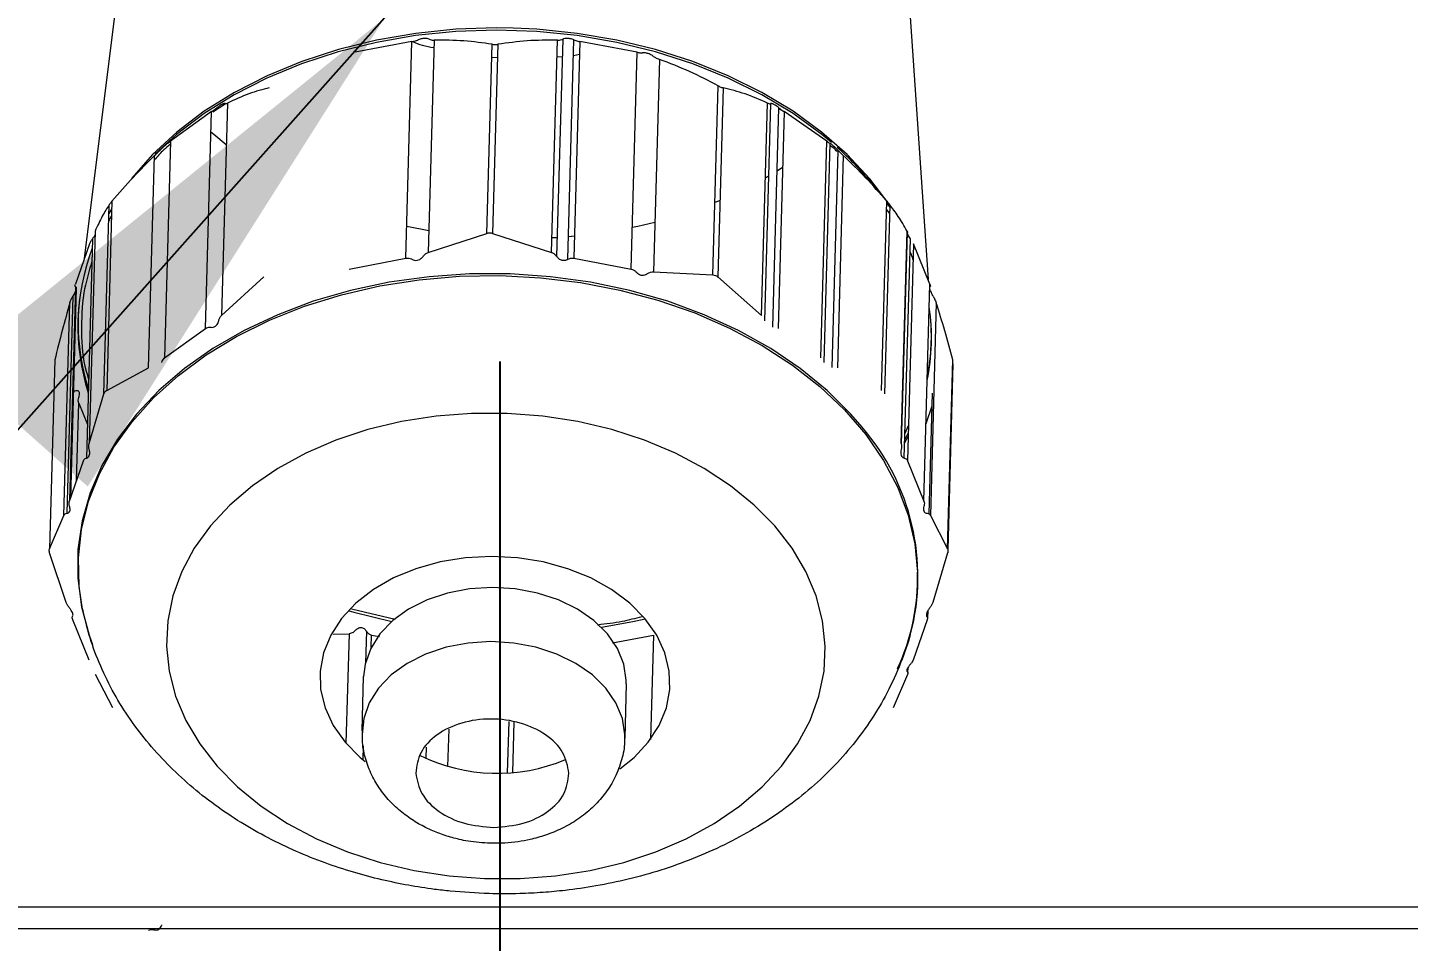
# Model space of a CAD drawing. Extents: x -2187 to 96136, y -11110 to 52208.
# Drawn here: x 40172.2 to 40298.4, y 18663.3 to 18746.8 of the extents above; entities that cross this region are included whole.
import ezdxf

# ---------------------------------------------------------------- set-up
doc = ezdxf.new("R2010")
doc.units = 0
doc.header["$LTSCALE"] = 1000
doc.header["$MEASUREMENT"] = 0
doc.linetypes.add('ACAD_ISO02W100', pattern=[15, 12, -3])
doc.layers.add('洗衣房设备', color=4, linetype='Continuous')
doc.styles.add('-宋体', font='', dxfattribs={"width": 0.8})
doc.styles.add('HZHT', font='hztxt_e.shx', dxfattribs={"width": 1.5, "bigfont": 'hztxt.shx'})
doc.styles.get('-宋体').set_extended_font_data('SimSun')
doc.dimstyles.new('50', dxfattribs={"dimscale": 30, "dimtxt": 3.5, "dimasz": 1.5, "dimexe": 0.8, "dimexo": 2, "dimgap": 0.8, "dimtad": 1, "dimdec": 0, "dimrnd": 5, "dimzin": 0, "dimdsep": 46, "dimtxsty": '-宋体', "dimblk": 'OBLIQUE', "dimcen": 0.6, "dimdle": 0.8, "dimclrd": 6, "dimclre": 6, "dimclrt": 6, "dimadec": 0, "dimazin": 0, "dimtfac": 1, "dimtdec": 0, "dimtofl": 0, "dimtmove": 2, "dimatfit": 3, "dimldrblk": 'OBLIQUE', "dimfxl": 0, "dimtolj": 1, "dimtzin": 0, "dimarcsym": 0})
doc.dimstyles.new('75', dxfattribs={"dimscale": 100, "dimtxt": 3, "dimasz": 1, "dimexe": 1, "dimexo": 1, "dimgap": 0.2, "dimtad": 1, "dimdec": 0, "dimrnd": 10, "dimzin": 0, "dimdsep": 46, "dimtxsty": 'HZHT', "dimblk1": 'ARCHTICK', "dimblk2": 'ARCHTICK', "dimsah": 1, "dimcen": 1, "dimdle": 0.5, "dimclrd": 1, "dimclre": 1, "dimadec": 0, "dimazin": 0, "dimtfac": 1, "dimtdec": 0, "dimtix": 1, "dimtmove": 2, "dimatfit": 3, "dimfxl": 0, "dimtolj": 1, "dimtzin": 0, "dimarcsym": 0})

# ---------------------------------------------------------------- blocks, each defined once
blk = doc.blocks.new('_ArchTick')
at = {"color": 0, "linetype": 'ByBlock', "const_width": 0.4}
blk.add_lwpolyline([(-0.5, -0.5), (0.5, 0.5)], dxfattribs=at)
blk = doc.blocks.new('*D126')
at = {"color": 1, "linetype": 'ACAD_ISO02W100', "lineweight": -2, "ltscale": 750}
for p, q in [((42390.1, 18589.5), (42390.1, 17223.45)), ((38440.1, 18544.5), (38440.1, 17223.45)), ((38390.1, 17323.45), (39094.86, 17323.45)), ((42440.1, 17323.45), (40344.86, 17323.45))]:
    blk.add_line(p, q, dxfattribs=at)
at = {"layer": 'Defpoints', "color": 0, "linetype": 'ACAD_ISO02W100', "ltscale": 750}
for p in [(42390.1, 18689.5), (38440.1, 18644.5), (42390.1, 17323.45)]:
    blk.add_point(p, dxfattribs=at)
at = {"color": 1, "linetype": 'ACAD_ISO02W100', "lineweight": -2, "ltscale": 750, "xscale": 100, "yscale": 100, "zscale": 100, "rotation": 180}
blk.add_blockref('_ArchTick', (38440.1, 17323.45), dxfattribs=at)
at = {"color": 1, "linetype": 'ACAD_ISO02W100', "lineweight": -2, "ltscale": 750, "xscale": 100, "yscale": 100, "zscale": 100}
blk.add_blockref('_ArchTick', (42390.1, 17323.45), dxfattribs=at)
at = {"color": 0, "linetype": 'ACAD_ISO02W100', "ltscale": 750, "insert": (39719.86, 17473.45), "char_height": 300, "attachment_point": 2, "style": 'HZHT'}
blk.add_mtext('\\A1;3950', dxfattribs=at)
blk = doc.blocks.new('_OBLIQUE')
at = {"color": 0, "linetype": 'ByBlock'}
blk.add_line((-0.5, -0.5), (0.5, 0.5), dxfattribs=at)
blk = doc.blocks.new('*D108')
at = {"layer": 'Defpoints', "color": 0, "linetype": 'ACAD_ISO02W100', "ltscale": 750}
for p in [(40215.36, 18776.32), (39918.1, 18411.5), (40624.11, 18411.5)]:
    blk.add_point(p, dxfattribs=at)
at = {"layer": '洗衣房设备', "color": 6, "linetype": 'ACAD_ISO02W100', "lineweight": -2, "ltscale": 750}
for p, q in [((40624.11, 18800.32), (40624.11, 18387.5)), ((40275.36, 18776.32), (40648.11, 18776.32)), ((39978.1, 18411.5), (40648.11, 18411.5))]:
    blk.add_line(p, q, dxfattribs=at)
at = {"layer": '洗衣房设备', "color": 6, "linetype": 'ACAD_ISO02W100', "lineweight": -2, "ltscale": 750, "xscale": 45, "yscale": 45, "zscale": 45}
for p, rotation in [((40624.11, 18776.32), 90), ((40624.11, 18411.5), 270)]:
    blk.add_blockref('_OBLIQUE', p, dxfattribs=dict(at, rotation=rotation))
at = {"layer": '洗衣房设备', "color": 6, "linetype": 'ACAD_ISO02W100', "ltscale": 750, "insert": (40547.61, 18593.91), "char_height": 105, "attachment_point": 5, "rotation": 90, "style": '-宋体'}
blk.add_mtext('\\A1;365', dxfattribs=at)
blk = doc.blocks.new('*D109')
at = {"layer": 'Defpoints', "color": 0, "linetype": 'ACAD_ISO02W100', "ltscale": 750}
for p in [(40215.36, 18776.32), (40450.1, 18644.5), (40450.1, 18267.54)]:
    blk.add_point(p, dxfattribs=at)
at = {"layer": '洗衣房设备', "color": 6, "linetype": 'ACAD_ISO02W100', "lineweight": -2, "ltscale": 750}
for p, q in [((40215.36, 18716.32), (40215.36, 18243.54)), ((40450.1, 18584.5), (40450.1, 18243.54)), ((40191.36, 18267.54), (40474.1, 18267.54))]:
    blk.add_line(p, q, dxfattribs=at)
at = {"layer": '洗衣房设备', "color": 6, "linetype": 'ACAD_ISO02W100', "lineweight": -2, "ltscale": 750, "xscale": 45, "yscale": 45, "zscale": 45, "rotation": 180}
blk.add_blockref('_OBLIQUE', (40215.36, 18267.54), dxfattribs=at)
at = {"layer": '洗衣房设备', "color": 6, "linetype": 'ACAD_ISO02W100', "lineweight": -2, "ltscale": 750, "xscale": 45, "yscale": 45, "zscale": 45}
blk.add_blockref('_OBLIQUE', (40450.1, 18267.54), dxfattribs=at)
at = {"layer": '洗衣房设备', "color": 6, "linetype": 'ACAD_ISO02W100', "ltscale": 750, "insert": (40332.73, 18344.04), "char_height": 105, "attachment_point": 5, "style": '-宋体'}
blk.add_mtext('\\A1;235', dxfattribs=at)

msp = doc.modelspace()

# ---------------------------------------------------------------- linework, layer by layer
at = {"color": 7, "linetype": 'Continuous', "lineweight": 15}
for p, q in [((40177.443, 18725.768), (40181.14, 18755.524)), ((40252.466, 18753.537), (40254.488, 18723.803)), ((40207.348, 18745.56), (40202.168, 18744.573)), ((40206.796, 18725.747), (40207.348, 18745.56)), ((40209.364, 18745.68), (40208.823, 18726.272)), ((40214.19, 18728.028), (40214.671, 18745.302)), ((40215.188, 18745.302), (40214.707, 18728.028)), ((40220.089, 18726.272), (40220.63, 18745.68)), ((40221.113, 18745.761), (40220.561, 18725.926)), ((40221.581, 18725.662), (40222.139, 18745.701)), ((40222.683, 18745.56), (40222.131, 18725.747)), ((40227.917, 18744.573), (40222.683, 18745.56)), ((40215.154, 18744.07), (40214.638, 18744.106)), ((40221.069, 18744.164), (40220.587, 18744.13)), ((40222.649, 18744.358), (40222.099, 18744.239)), ((40227.365, 18724.76), (40227.917, 18744.573)), ((40229.955, 18743.922), (40229.414, 18724.514)), ((40234.838, 18724.232), (40235.319, 18741.506)), ((40235.772, 18741.323), (40235.291, 18724.049)), ((40189.039, 18739.149), (40185.302, 18736.452)), ((40188.487, 18719.336), (40189.039, 18739.149)), ((40190.374, 18739.889), (40189.146, 18739.114)), ((40190.491, 18739.937), (40189.951, 18720.529)), ((40239.282, 18720.529), (40239.823, 18739.937)), ((40240.106, 18739.879), (40239.554, 18720.043)), ((40240.311, 18719.446), (40240.869, 18739.485)), ((40241.349, 18739.149), (40240.797, 18719.336)), ((40241.348, 18739.123), (40240.924, 18739.381)), ((40245.236, 18736.452), (40241.349, 18739.149)), ((40185.302, 18736.452), (40184.75, 18716.639)), ((40244.684, 18716.639), (40245.236, 18736.452)), ((40183.294, 18715.726), (40183.834, 18735.133)), ((40245.516, 18736.262), (40244.957, 18716.223)), ((40245.719, 18715.766), (40246.271, 18735.602)), ((40246.747, 18735.133), (40246.206, 18715.726)), ((40181.838, 18733.111), (40183.093, 18734.463)), ((40249.344, 18732.618), (40251.004, 18730.617)), ((40179.208, 18713.363), (40179.689, 18730.637)), ((40179.939, 18730.954), (40179.458, 18713.68)), ((40179.92, 18730.283), (40179.667, 18729.855)), ((40250.239, 18713.68), (40250.72, 18730.954)), ((40250.987, 18730.637), (40250.506, 18713.363)), ((40250.966, 18729.86), (40250.7, 18730.227)), ((40178.172, 18727.538), (40177.614, 18707.499)), ((40178.394, 18728.232), (40177.853, 18708.824)), ((40208.823, 18726.272), (40214.19, 18728.028)), ((40214.707, 18728.028), (40220.089, 18726.272)), ((40252.032, 18708.824), (40252.572, 18728.232)), ((40252.582, 18728.125), (40252.043, 18708.751)), ((40252.32, 18707.499), (40252.879, 18727.538)), ((40177.896, 18727.058), (40176.603, 18723.375)), ((40253.165, 18727.058), (40252.613, 18707.245)), ((40254.663, 18723.375), (40253.165, 18727.058)), ((40201.616, 18724.76), (40206.796, 18725.747)), ((40222.131, 18725.747), (40227.365, 18724.76)), ((40189.951, 18720.529), (40193.828, 18724.049)), ((40229.414, 18724.514), (40234.838, 18724.232)), ((40235.291, 18724.049), (40239.282, 18720.529)), ((40176.084, 18703.655), (40176.627, 18723.135)), ((40176.679, 18723.032), (40176.144, 18703.824)), ((40254.111, 18703.562), (40254.663, 18723.375)), ((40175.55, 18702.262), (40176.091, 18721.67)), ((40176.371, 18722.282), (40175.818, 18702.447)), ((40255.24, 18721.67), (40254.7, 18702.262)), ((40184.75, 18716.639), (40188.487, 18719.336)), ((40174.718, 18716.472), (40174.237, 18699.198)), ((40256.266, 18699.198), (40256.747, 18716.472)), ((40179.458, 18713.68), (40183.294, 18715.726)), ((40256.758, 18716.106), (40256.285, 18699.128)), ((40176.708, 18705.432), (40176.906, 18712.527)), ((40176.906, 18712.527), (40177.7, 18710.574)), ((40177.853, 18708.824), (40179.208, 18713.363)), ((40254.597, 18702.379), (40254.905, 18713.423)), ((40254.308, 18710.657), (40254.873, 18712.264)), ((40252.384, 18709.778), (40252.703, 18710.485)), ((40252.359, 18708.888), (40252.676, 18709.509)), ((40252.367, 18709.161), (40252.684, 18709.785)), ((40176.052, 18703.562), (40177.344, 18707.245)), ((40252.613, 18707.245), (40254.111, 18703.562)), ((40174.237, 18699.198), (40175.55, 18702.262)), ((40254.7, 18702.262), (40256.266, 18699.198)), ((40175.772, 18694.293), (40174.247, 18698.832)), ((40256.277, 18698.832), (40254.922, 18694.293)), ((40201.811, 18693.721), (40205.801, 18692.77)), ((40254.46, 18693.531), (40254.442, 18692.858)), ((40177.852, 18689.03), (40176.354, 18692.714)), ((40254.413, 18692.714), (40253.12, 18689.03)), ((40200.151, 18691.413), (40201.598, 18691.449)), ((40201.598, 18691.449), (40201.319, 18681.434)), ((40203.18, 18691.676), (40203.099, 18688.776)), ((40203.651, 18691.329), (40204.392, 18691.189)), ((40225.67, 18690.618), (40229.4, 18691.329)), ((40229.4, 18691.329), (40229.135, 18681.794)), ((40180.007, 18684.667), (40178.441, 18687.731)), ((40202.794, 18682.575), (40202.932, 18687.525)), ((40226.923, 18686.857), (40226.923, 18687.191)), ((40252.619, 18687.731), (40251.305, 18684.667)), ((40252.596, 18687.971), (40252.604, 18688.279)), ((40252.636, 18688.333), (40252.624, 18687.918)), ((40226.923, 18686.857), (40226.785, 18681.907)), ((40216.18, 18683.427), (40216.049, 18678.729)), ((40216.568, 18678.764), (40216.695, 18683.355)), ((40210.635, 18679.329), (40210.73, 18682.725)), ((40202.888, 18681.213), (40202.853, 18679.939)), ((40208.628, 18681.096), (40208.6, 18680.071)), ((40086.843, 18666.501), (40400.097, 18666.501)), ((40084.433, 18664.501), (40414.697, 18664.501))]:
    msp.add_line(p, q, dxfattribs=at)
at = {"color": 8, "linetype": 'Continuous', "lineweight": 15}
for p, q in [((40241.206, 18734.035), (40240.709, 18733.718)), ((40239.921, 18733.241), (40239.631, 18733.072)), ((40235.485, 18731.024), (40235.021, 18730.833)), ((40220.608, 18727.632), (40220.126, 18727.604)), ((40222.187, 18727.756), (40221.638, 18727.707)), ((40254.391, 18693.023), (40254.402, 18693.405)), ((40203.619, 18690.183), (40203.651, 18691.329))]:
    msp.add_line(p, q, dxfattribs=at)
at = {"color": 7, "linetype": 'Continuous', "lineweight": 15, "flags": 128}
for points in [[(40216.586, 18746.778), (40215.052, 18746.799), (40211.352, 18746.674), (40207.692, 18746.301), (40204.106, 18745.683), (40200.626, 18744.825), (40197.284, 18743.735), (40194.109, 18742.424), (40191.131, 18740.902), (40188.377, 18739.185), (40185.871, 18737.286), (40183.636, 18735.225), (40181.713, 18733.043)], [(40215.046, 18746.588), (40211.343, 18746.463), (40207.681, 18746.09), (40204.093, 18745.471), (40200.611, 18744.613), (40197.267, 18743.522), (40194.091, 18742.21), (40191.111, 18740.688), (40188.355, 18738.969), (40185.848, 18737.07), (40183.857, 18735.255)], [(40245.675, 18736.325), (40244.773, 18737.07), (40242.16, 18738.969), (40239.309, 18740.688), (40236.244, 18742.21), (40232.995, 18743.522), (40229.59, 18744.613), (40226.06, 18745.471), (40222.437, 18746.09), (40218.755, 18746.463), (40215.046, 18746.588)], [(40250.984, 18730.426), (40250.956, 18730.467), (40250.725, 18730.805)], [(40215.965, 18724.151), (40219.073, 18723.974), (40222.736, 18723.533), (40226.328, 18722.845), (40229.817, 18721.916), (40233.17, 18720.755), (40236.354, 18719.373), (40239.342, 18717.782), (40242.103, 18715.998), (40244.614, 18714.037), (40246.85, 18711.917), (40248.791, 18709.659), (40250.417, 18707.283), (40251.716, 18704.811), (40252.673, 18702.268), (40253.28, 18699.675), (40253.532, 18697.058)], [(40245.101, 18690.325), (40244.861, 18692.626), (40244.271, 18694.9), (40243.337, 18697.12), (40242.072, 18699.261), (40240.489, 18701.297), (40238.608, 18703.205), (40236.45, 18704.961), (40234.041, 18706.546), (40231.408, 18707.94), (40228.584, 18709.128), (40225.6, 18710.096), (40222.493, 18710.832), (40219.297, 18711.327), (40216.052, 18711.576), (40212.794, 18711.576), (40209.562, 18711.327), (40206.394, 18710.832), (40203.328, 18710.096), (40200.398, 18709.128), (40197.64, 18707.94), (40195.085, 18706.546), (40192.764, 18704.961), (40190.704, 18703.205), (40188.929, 18701.297), (40187.46, 18699.261), (40186.313, 18697.12), (40185.504, 18694.9), (40185.04, 18692.626), (40184.928, 18690.325), (40185.168, 18688.024), (40185.759, 18685.749), (40186.692, 18683.529), (40187.958, 18681.388), (40189.54, 18679.352), (40191.421, 18677.445), (40193.579, 18675.688), (40195.989, 18674.104), (40198.621, 18672.709), (40201.445, 18671.521), (40204.429, 18670.553), (40207.537, 18669.818), (40210.732, 18669.322), (40213.978, 18669.073), (40217.235, 18669.073), (40220.467, 18669.322), (40223.635, 18669.818), (40226.702, 18670.553), (40229.631, 18671.521), (40232.39, 18672.709), (40234.944, 18674.104), (40237.265, 18675.688), (40239.325, 18677.445), (40241.1, 18679.352), (40242.57, 18681.388), (40243.716, 18683.529), (40244.525, 18685.749), (40244.989, 18688.024), (40245.101, 18690.325)], [(40226.334, 18679.102), (40227.628, 18680.137), (40228.936, 18681.534), (40229.931, 18683.058), (40230.59, 18684.673), (40230.9, 18686.346), (40230.853, 18688.036), (40230.45, 18689.709), (40229.7, 18691.324), (40228.621, 18692.848), (40227.235, 18694.245), (40225.575, 18695.485), (40223.677, 18696.539), (40221.583, 18697.384), (40219.34, 18698.002), (40216.999, 18698.378), (40214.612, 18698.505), (40212.232, 18698.378), (40209.912, 18698.002), (40207.704, 18697.384), (40205.657, 18696.539), (40203.818, 18695.485), (40202.226, 18694.245), (40200.919, 18692.848), (40199.924, 18691.324), (40199.264, 18689.709), (40198.955, 18688.036), (40199.002, 18686.346), (40199.405, 18684.673), (40200.154, 18683.058), (40201.234, 18681.534), (40202.619, 18680.137), (40203.063, 18679.769)], [(40226.923, 18687.191), (40226.699, 18688.664), (40226.118, 18690.093), (40225.197, 18691.434), (40223.964, 18692.645), (40222.457, 18693.691), (40220.72, 18694.539), (40218.808, 18695.165), (40216.778, 18695.547), (40214.691, 18695.676), (40212.612, 18695.547), (40210.603, 18695.165), (40208.725, 18694.539), (40207.036, 18693.691), (40205.586, 18692.645), (40204.421, 18691.434), (40203.575, 18690.093), (40203.073, 18688.664), (40202.932, 18687.525)], [(40201.527, 18693.555), (40202.038, 18693.409), (40205.495, 18692.566)], [(40224.644, 18692.032), (40227.534, 18692.551), (40228.661, 18692.8)], [(40251.734, 18688.245), (40251.973, 18688.777), (40252.532, 18690.215)]]:
    msp.add_lwpolyline(points, dxfattribs=at)
at = {"color": 8, "linetype": 'Continuous', "lineweight": 15, "flags": 128}
for points in [[(40250.932, 18730.703), (40249.179, 18733.018), (40247.113, 18735.225), (40244.764, 18737.286), (40242.152, 18739.185), (40239.302, 18740.902), (40236.239, 18742.424), (40232.992, 18743.735), (40229.588, 18744.825), (40226.061, 18745.683), (40222.44, 18746.301), (40218.759, 18746.674), (40216.586, 18746.778)], [(40190.385, 18736.116), (40189.248, 18737.054), (40188.987, 18737.283)], [(40229.54, 18729.032), (40227.964, 18728.657), (40227.471, 18728.552)], [(40208.879, 18728.269), (40206.892, 18728.657), (40206.877, 18728.66)], [(40248.462, 18710.316), (40247.437, 18711.512), (40245.269, 18713.673), (40242.819, 18715.68), (40240.112, 18717.514), (40237.172, 18719.158), (40234.027, 18720.597), (40230.707, 18721.817), (40227.241, 18722.807), (40223.664, 18723.558), (40220.007, 18724.062), (40216.305, 18724.316), (40212.594, 18724.316), (40208.906, 18724.062), (40205.278, 18723.558), (40201.742, 18722.807), (40198.331, 18721.817), (40195.079, 18720.597), (40192.014, 18719.158), (40189.166, 18717.514), (40186.561, 18715.68), (40184.223, 18713.673), (40182.175, 18711.512), (40180.435, 18709.217), (40179.02, 18706.81), (40177.942, 18704.313), (40177.213, 18701.749), (40176.838, 18699.143), (40176.821, 18696.518), (40177.163, 18693.899), (40177.86, 18691.311), (40178.169, 18690.463)], [(40177.264, 18693.685), (40176.954, 18695.748), (40176.881, 18698.368), (40177.166, 18700.976), (40177.806, 18703.547), (40178.795, 18706.058), (40180.124, 18708.484), (40181.78, 18710.804), (40183.749, 18712.995), (40186.011, 18715.038), (40188.546, 18716.913), (40191.33, 18718.602), (40194.336, 18720.091), (40197.538, 18721.364), (40200.904, 18722.41), (40204.404, 18723.22), (40208.005, 18723.785), (40211.673, 18724.101), (40215.373, 18724.164), (40215.965, 18724.151)], [(40226.785, 18681.921), (40226.785, 18682.241), (40226.562, 18683.715), (40225.981, 18685.143), (40225.06, 18686.484), (40223.827, 18687.695), (40222.319, 18688.741), (40220.582, 18689.59), (40218.67, 18690.215), (40216.64, 18690.598), (40214.553, 18690.727), (40212.474, 18690.598), (40210.465, 18690.215), (40208.587, 18689.59), (40206.898, 18688.741), (40205.449, 18687.695), (40204.283, 18686.484), (40203.437, 18685.143), (40202.935, 18683.715), (40202.794, 18682.241), (40202.802, 18682.061)]]:
    msp.add_lwpolyline(points, dxfattribs=at)
at = {"color": 7, "linetype": 'Continuous', "lineweight": 15}
for centre, radius, start, end in [((40226.127, 18713.294), 30.206, 39.77114, 48.41254), ((40196.708, 18719.543), 19.88, 159.00318, 197.80585), ((40196.684, 18719.778), 19.832, 173.02529, 197.67971), ((40235.22, 18718.47), 19.586, 348.58122, 8.22782), ((40235.227, 18718.697), 19.564, 348.9531, 3.87894), ((40232.665, 18696.629), 20.901, 345.49518, 40.90986), ((40233.703, 18696.591), 19.834, 335.14858, 1.34944), ((40215.139, 18694.799), 16.108, 244.02359, 292.74666)]:
    msp.add_arc(centre, radius, start, end, dxfattribs=at)
for points, knots in [([(40207.348, 18745.56), (40207.401, 18745.566), (40207.508, 18745.58), (40207.695, 18745.626), (40207.821, 18745.669), (40207.892, 18745.698), (40207.899, 18745.701)], [0, 0, 0, 0, 0.2681294, 0.5355167, 0.9488887, 1, 1, 1, 1]), ([(40209.344, 18744.97), (40208.993, 18745.032), (40208.316, 18745.151), (40207.712, 18745.402), (40207.423, 18745.523)], [0, 0, 0, 0, 0.5192372, 1, 1, 1, 1]), ([(40208.908, 18745.761), (40208.854, 18745.782), (40208.767, 18745.817), (40208.587, 18745.838), (40208.419, 18745.835), (40208.253, 18745.811), (40208.07, 18745.767), (40207.964, 18745.726), (40207.899, 18745.701)], [0, 0, 0, 0, 0.2648849, 0.4276131, 0.5578287, 0.6886219, 0.8092189, 1, 1, 1, 1]), ([(40208.908, 18745.761), (40208.965, 18745.738), (40209.058, 18745.702), (40209.232, 18745.679), (40209.332, 18745.68), (40209.364, 18745.68)], [0, 0, 0, 0, 0.5231605, 0.8474357, 1, 1, 1, 1]), ([(40214.671, 18745.302), (40213.82, 18745.424), (40212.107, 18745.67), (40210.282, 18745.677), (40209.364, 18745.68)], [0, 0, 0, 0, 0.497052, 1, 1, 1, 1]), ([(40214.671, 18745.302), (40214.725, 18745.294), (40214.806, 18745.283), (40214.956, 18745.28), (40215.079, 18745.286), (40215.16, 18745.298), (40215.188, 18745.302)], [0, 0, 0, 0, 0.3285497, 0.500126, 0.8280082, 1, 1, 1, 1]), ([(40220.63, 18745.68), (40219.704, 18745.677), (40217.839, 18745.671), (40216.076, 18745.425), (40215.188, 18745.302)], [0, 0, 0, 0, 0.4967234, 1, 1, 1, 1]), ([(40220.63, 18745.68), (40220.694, 18745.681), (40220.851, 18745.684), (40221.004, 18745.719), (40221.084, 18745.75), (40221.113, 18745.761)], [0, 0, 0, 0, 0.3067001, 0.7426865, 1, 1, 1, 1]), ([(40222.139, 18745.701), (40222.088, 18745.722), (40221.983, 18745.765), (40221.801, 18745.811), (40221.625, 18745.834), (40221.455, 18745.838), (40221.267, 18745.817), (40221.17, 18745.782), (40221.113, 18745.761)], [0, 0, 0, 0, 0.161232, 0.3239478, 0.4449344, 0.5657287, 0.7429187, 1, 1, 1, 1]), ([(40222.139, 18745.701), (40222.193, 18745.68), (40222.3, 18745.637), (40222.493, 18745.584), (40222.624, 18745.567), (40222.683, 18745.56)], [0, 0, 0, 0, 0.3520426, 0.707148, 1, 1, 1, 1]), ([(40227.917, 18744.573), (40227.97, 18744.559), (40228.075, 18744.533), (40228.24, 18744.513), (40228.339, 18744.514), (40228.391, 18744.521), (40228.397, 18744.522)], [0, 0, 0, 0, 0.2681294, 0.5355167, 0.9488886, 1, 1, 1, 1]), ([(40229.416, 18744.196), (40229.342, 18744.242), (40229.222, 18744.317), (40229.016, 18744.413), (40228.842, 18744.475), (40228.685, 18744.512), (40228.526, 18744.532), (40228.446, 18744.526), (40228.397, 18744.522)], [0, 0, 0, 0, 0.2648849, 0.4276131, 0.5578287, 0.6886219, 0.8092189, 1, 1, 1, 1]), ([(40229.416, 18744.196), (40229.494, 18744.146), (40229.62, 18744.067), (40229.819, 18743.972), (40229.922, 18743.934), (40229.955, 18743.922)], [0, 0, 0, 0, 0.5231605, 0.8474357, 1, 1, 1, 1]), ([(40235.319, 18741.506), (40234.458, 18741.956), (40232.727, 18742.861), (40230.883, 18743.567), (40229.955, 18743.922)], [0, 0, 0, 0, 0.49705195, 1, 1, 1, 1]), ([(40235.319, 18741.506), (40235.371, 18741.479), (40235.477, 18741.424), (40235.632, 18741.361), (40235.725, 18741.334), (40235.766, 18741.324), (40235.772, 18741.323)], [0, 0, 0, 0, 0.326433, 0.6547012, 0.9534022, 1, 1, 1, 1]), ([(40194.309, 18741.323), (40193.697, 18741.162), (40192.466, 18740.837), (40191.152, 18740.238), (40190.491, 18739.937)], [0, 0, 0, 0, 0.49705195, 1, 1, 1, 1]), ([(40239.823, 18739.937), (40239.134, 18740.235), (40237.747, 18740.835), (40236.433, 18741.16), (40235.772, 18741.323)], [0, 0, 0, 0, 0.4967234, 1, 1, 1, 1]), ([(40189.039, 18739.149), (40189.079, 18739.173), (40189.158, 18739.223), (40189.319, 18739.334), (40189.438, 18739.424), (40189.508, 18739.479), (40189.516, 18739.485)], [0, 0, 0, 0, 0.26812939, 0.5355167, 0.9488886, 1, 1, 1, 1]), ([(40190.242, 18739.879), (40190.223, 18739.885), (40190.193, 18739.896), (40190.088, 18739.861), (40189.972, 18739.802), (40189.842, 18739.723), (40189.683, 18739.613), (40189.579, 18739.534), (40189.516, 18739.485)], [0, 0, 0, 0, 0.2648849, 0.4276131, 0.5578287, 0.6886219, 0.8092189, 1, 1, 1, 1]), ([(40190.242, 18739.879), (40190.263, 18739.872), (40190.296, 18739.861), (40190.399, 18739.893), (40190.469, 18739.926), (40190.491, 18739.937)], [0, 0, 0, 0, 0.5231605, 0.8474357, 1, 1, 1, 1]), ([(40239.823, 18739.937), (40239.868, 18739.918), (40239.979, 18739.871), (40240.062, 18739.863), (40240.094, 18739.875), (40240.106, 18739.879)], [0, 0, 0, 0, 0.3067001, 0.7426865, 1, 1, 1, 1]), ([(40240.869, 18739.485), (40240.817, 18739.526), (40240.712, 18739.608), (40240.55, 18739.72), (40240.409, 18739.803), (40240.287, 18739.861), (40240.172, 18739.896), (40240.13, 18739.885), (40240.106, 18739.879)], [0, 0, 0, 0, 0.16123203, 0.32394783, 0.4449344, 0.56572872, 0.74291871, 1, 1, 1, 1]), ([(40240.869, 18739.485), (40240.923, 18739.443), (40241.03, 18739.358), (40241.203, 18739.236), (40241.303, 18739.176), (40241.349, 18739.149)], [0, 0, 0, 0, 0.3520426, 0.707148, 1, 1, 1, 1]), ([(40185.049, 18736.262), (40185.063, 18736.269), (40185.089, 18736.283), (40185.176, 18736.347), (40185.263, 18736.42), (40185.302, 18736.452)], [0, 0, 0, 0, 0.3520426, 0.707148, 1, 1, 1, 1]), ([(40245.236, 18736.452), (40245.273, 18736.422), (40245.349, 18736.362), (40245.447, 18736.293), (40245.494, 18736.269), (40245.513, 18736.263), (40245.516, 18736.262)], [0, 0, 0, 0, 0.2681294, 0.5355168, 0.9488887, 1, 1, 1, 1]), ([(40183.834, 18735.133), (40183.172, 18734.482), (40181.838, 18733.172), (40180.575, 18731.696), (40179.939, 18730.954)], [0, 0, 0, 0, 0.4967234, 1, 1, 1, 1]), ([(40185.273, 18736.153), (40185.068, 18735.992), (40184.513, 18735.556), (40184.09, 18735.05), (40183.823, 18734.731)], [0, 0, 0, 0, 0.36956361, 1, 1, 1, 1]), ([(40183.834, 18735.133), (40183.885, 18735.181), (40184.006, 18735.297), (40184.172, 18735.46), (40184.277, 18735.563), (40184.315, 18735.602)], [0, 0, 0, 0, 0.3067001, 0.7426865, 1, 1, 1, 1]), ([(40185.049, 18736.262), (40185.036, 18736.255), (40185.01, 18736.242), (40184.928, 18736.178), (40184.82, 18736.084), (40184.691, 18735.966), (40184.514, 18735.798), (40184.389, 18735.675), (40184.315, 18735.602)], [0, 0, 0, 0, 0.16123203, 0.32394784, 0.44493442, 0.56572875, 0.74291875, 1, 1, 1, 1]), ([(40246.178, 18735.502), (40246.128, 18735.555), (40245.936, 18735.76), (40245.691, 18735.936), (40245.51, 18736.066)], [0, 0, 0, 0, 0.2612497, 1, 1, 1, 1]), ([(40246.271, 18735.602), (40246.197, 18735.677), (40246.078, 18735.798), (40245.902, 18735.967), (40245.767, 18736.087), (40245.661, 18736.174), (40245.569, 18736.24), (40245.536, 18736.253), (40245.516, 18736.262)], [0, 0, 0, 0, 0.2648849, 0.4276131, 0.5578287, 0.6886219, 0.8092189, 1, 1, 1, 1]), ([(40246.271, 18735.602), (40246.349, 18735.522), (40246.475, 18735.394), (40246.644, 18735.229), (40246.722, 18735.157), (40246.747, 18735.133)], [0, 0, 0, 0, 0.5231605, 0.8474357, 1, 1, 1, 1]), ([(40250.72, 18730.954), (40250.083, 18731.687), (40248.802, 18733.163), (40247.435, 18734.474), (40246.747, 18735.133)], [0, 0, 0, 0, 0.497052, 1, 1, 1, 1]), ([(40179.689, 18730.637), (40179.483, 18730.312), (40179.067, 18729.658), (40178.619, 18728.709), (40178.394, 18728.232)], [0, 0, 0, 0, 0.497052, 1, 1, 1, 1]), ([(40179.689, 18730.637), (40179.704, 18730.658), (40179.735, 18730.702), (40179.821, 18730.811), (40179.894, 18730.9), (40179.934, 18730.947), (40179.939, 18730.954)], [0, 0, 0, 0, 0.326433, 0.6547012, 0.9534022, 1, 1, 1, 1]), ([(40250.72, 18730.954), (40250.757, 18730.909), (40250.833, 18730.82), (40250.924, 18730.712), (40250.969, 18730.659), (40250.985, 18730.639), (40250.987, 18730.637)], [0, 0, 0, 0, 0.326433, 0.6547012, 0.9534022, 1, 1, 1, 1]), ([(40252.572, 18728.232), (40252.304, 18728.703), (40251.763, 18729.653), (40251.247, 18730.307), (40250.987, 18730.637)], [0, 0, 0, 0, 0.4967234, 1, 1, 1, 1]), ([(40179.902, 18729.628), (40179.867, 18729.578), (40179.756, 18729.422), (40179.692, 18729.252), (40179.647, 18729.136)], [0, 0, 0, 0, 0.31796787, 1, 1, 1, 1]), ([(40177.896, 18727.058), (40177.912, 18727.094), (40177.943, 18727.164), (40178.034, 18727.324), (40178.114, 18727.451), (40178.166, 18727.53), (40178.172, 18727.538)], [0, 0, 0, 0, 0.2681294, 0.5355167, 0.9488886, 1, 1, 1, 1]), ([(40178.384, 18727.881), (40178.382, 18727.878), (40178.363, 18727.839), (40178.29, 18727.718), (40178.217, 18727.607), (40178.172, 18727.538)], [0, 0, 0, 0, 0.0342811, 0.4083048, 1, 1, 1, 1]), ([(40252.572, 18728.232), (40252.587, 18728.202), (40252.623, 18728.129), (40252.613, 18728.11), (40252.591, 18728.121), (40252.582, 18728.125)], [0, 0, 0, 0, 0.3067001, 0.7426865, 1, 1, 1, 1]), ([(40252.879, 18727.538), (40252.84, 18727.597), (40252.763, 18727.714), (40252.666, 18727.873), (40252.603, 18727.984), (40252.586, 18728.022), (40252.58, 18728.036)], [0, 0, 0, 0, 0.3118941, 0.6266584, 0.8606999, 1, 1, 1, 1]), ([(40208.355, 18725.926), (40208.421, 18726.006), (40208.548, 18726.161), (40208.734, 18726.236), (40208.823, 18726.272)], [0, 0, 0, 0, 0.5154886, 1, 1, 1, 1]), ([(40220.561, 18725.926), (40220.495, 18726.006), (40220.367, 18726.161), (40220.18, 18726.236), (40220.089, 18726.272)], [0, 0, 0, 0, 0.5154886, 1, 1, 1, 1]), ([(40253.123, 18725.571), (40253.081, 18725.746), (40253.018, 18726.002), (40252.886, 18726.245), (40252.845, 18726.323)], [0, 0, 0, 0, 0.682463, 1, 1, 1, 1]), ([(40178.115, 18725.477), (40177.829, 18724.515), (40177.198, 18722.389), (40177.167, 18720.206), (40177.15, 18719.011)], [0, 0, 0, 0, 0.4521545, 1, 1, 1, 1]), ([(40206.796, 18725.747), (40206.882, 18725.757), (40207.053, 18725.779), (40207.237, 18725.718), (40207.327, 18725.67), (40207.341, 18725.662)], [0, 0, 0, 0, 0.4582299, 0.9150447, 1, 1, 1, 1]), ([(40207.341, 18725.662), (40207.419, 18725.627), (40207.576, 18725.557), (40207.832, 18725.557), (40208.066, 18725.643), (40208.238, 18725.776), (40208.322, 18725.883), (40208.355, 18725.926)], [0, 0, 0, 0, 0.2211179, 0.4433378, 0.6493745, 0.859573, 1, 1, 1, 1]), ([(40220.561, 18725.926), (40220.625, 18725.849), (40220.754, 18725.696), (40221.02, 18725.567), (40221.288, 18725.552), (40221.471, 18725.605), (40221.561, 18725.652), (40221.581, 18725.662)], [0, 0, 0, 0, 0.2565569, 0.5151366, 0.7371641, 0.9408568, 1, 1, 1, 1]), ([(40221.581, 18725.662), (40221.662, 18725.698), (40221.822, 18725.77), (40222.018, 18725.771), (40222.117, 18725.749), (40222.131, 18725.747)], [0, 0, 0, 0, 0.4619091, 0.9260316, 1, 1, 1, 1]), ([(40227.365, 18724.76), (40227.449, 18724.738), (40227.615, 18724.696), (40227.762, 18724.572), (40227.828, 18724.495), (40227.838, 18724.483)], [0, 0, 0, 0, 0.4582299, 0.9150447, 1, 1, 1, 1]), ([(40227.838, 18724.483), (40227.898, 18724.421), (40228.016, 18724.299), (40228.252, 18724.206), (40228.497, 18724.201), (40228.703, 18724.263), (40228.817, 18724.332), (40228.863, 18724.36)], [0, 0, 0, 0, 0.2211179, 0.4433378, 0.6493745, 0.859573, 1, 1, 1, 1]), ([(40228.863, 18724.36), (40228.952, 18724.411), (40229.124, 18724.51), (40229.32, 18724.513), (40229.414, 18724.514)], [0, 0, 0, 0, 0.5154886, 1, 1, 1, 1]), ([(40234.838, 18724.232), (40234.916, 18724.224), (40235.072, 18724.208), (40235.218, 18724.116), (40235.284, 18724.056), (40235.291, 18724.049)], [0, 0, 0, 0, 0.4701431, 0.9408135, 1, 1, 1, 1]), ([(40176.617, 18722.791), (40176.616, 18722.788), (40176.594, 18722.721), (40176.51, 18722.54), (40176.422, 18722.378), (40176.371, 18722.282)], [0, 0, 0, 0, 0.02126, 0.4206023, 1, 1, 1, 1]), ([(40176.627, 18723.135), (40176.611, 18723.142), (40176.58, 18723.157), (40176.567, 18723.237), (40176.592, 18723.332), (40176.603, 18723.375)], [0, 0, 0, 0, 0.3520426, 0.707148, 1, 1, 1, 1]), ([(40176.627, 18723.135), (40176.643, 18723.13), (40176.673, 18723.119), (40176.675, 18723.059), (40176.676, 18723.032)], [0, 0, 0, 0, 0.5454451, 1, 1, 1, 1]), ([(40254.958, 18722.282), (40254.904, 18722.382), (40254.818, 18722.544), (40254.72, 18722.762), (40254.667, 18722.9), (40254.656, 18722.954), (40254.651, 18722.973)], [0, 0, 0, 0, 0.42224102, 0.68163868, 0.88920938, 1, 1, 1, 1]), ([(40254.663, 18723.375), (40254.675, 18723.335), (40254.701, 18723.256), (40254.706, 18723.17), (40254.689, 18723.141), (40254.671, 18723.136), (40254.669, 18723.135)], [0, 0, 0, 0, 0.2681294, 0.5355167, 0.9488887, 1, 1, 1, 1]), ([(40176.091, 18721.67), (40175.859, 18720.845), (40175.391, 18719.185), (40174.943, 18717.38), (40174.718, 18716.472)], [0, 0, 0, 0, 0.4967234, 1, 1, 1, 1]), ([(40176.091, 18721.67), (40176.112, 18721.732), (40176.162, 18721.881), (40176.267, 18722.094), (40176.343, 18722.231), (40176.371, 18722.282)], [0, 0, 0, 0, 0.3067001, 0.7426865, 1, 1, 1, 1]), ([(40254.958, 18722.282), (40255.014, 18722.177), (40255.105, 18722.007), (40255.198, 18721.793), (40255.23, 18721.7), (40255.24, 18721.67)], [0, 0, 0, 0, 0.5231605, 0.8474357, 1, 1, 1, 1]), ([(40256.747, 18716.472), (40256.507, 18717.369), (40256.023, 18719.174), (40255.502, 18720.835), (40255.24, 18721.67)], [0, 0, 0, 0, 0.497052, 1, 1, 1, 1]), ([(40188.958, 18719.446), (40189.033, 18719.44), (40189.185, 18719.429), (40189.394, 18719.518), (40189.553, 18719.679), (40189.647, 18719.863), (40189.677, 18719.992), (40189.69, 18720.043)], [0, 0, 0, 0, 0.2211179, 0.4433378, 0.6493745, 0.8595731, 1, 1, 1, 1]), ([(40189.69, 18720.043), (40189.715, 18720.141), (40189.764, 18720.33), (40189.89, 18720.464), (40189.951, 18720.529)], [0, 0, 0, 0, 0.5154886, 1, 1, 1, 1]), ([(40177.15, 18719.011), (40177.203, 18717.812), (40177.269, 18716.355), (40177.732, 18714.935), (40177.814, 18714.683)], [0, 0, 0, 0, 0.8224129, 1, 1, 1, 1]), ([(40188.487, 18719.336), (40188.552, 18719.376), (40188.683, 18719.455), (40188.854, 18719.461), (40188.944, 18719.448), (40188.958, 18719.446)], [0, 0, 0, 0, 0.4582299, 0.9150447, 1, 1, 1, 1]), ([(40184.491, 18716.223), (40184.514, 18716.301), (40184.561, 18716.459), (40184.671, 18716.585), (40184.741, 18716.633), (40184.75, 18716.639)], [0, 0, 0, 0, 0.4619091, 0.9260316, 1, 1, 1, 1]), ([(40176.611, 18713.648), (40176.55, 18713.621), (40176.479, 18713.591), (40176.424, 18713.619), (40176.417, 18713.623)], [0, 0, 0, 0, 0.8756999, 1, 1, 1, 1]), ([(40176.611, 18713.648), (40176.668, 18713.668), (40176.759, 18713.7), (40176.863, 18713.659), (40176.923, 18713.575), (40176.95, 18713.451), (40176.948, 18713.275), (40176.923, 18713.143), (40176.908, 18713.062)], [0, 0, 0, 0, 0.2648849, 0.4276131, 0.5578287, 0.6886219, 0.8092189, 1, 1, 1, 1]), ([(40179.208, 18713.363), (40179.233, 18713.428), (40179.284, 18713.56), (40179.389, 18713.646), (40179.451, 18713.677), (40179.458, 18713.68)], [0, 0, 0, 0, 0.4701431, 0.9408135, 1, 1, 1, 1]), ([(40176.906, 18712.527), (40176.893, 18712.563), (40176.867, 18712.636), (40176.864, 18712.814), (40176.885, 18712.96), (40176.905, 18713.052), (40176.908, 18713.062)], [0, 0, 0, 0, 0.2681294, 0.5355167, 0.9488886, 1, 1, 1, 1]), ([(40177.868, 18708.289), (40177.847, 18708.388), (40177.805, 18708.579), (40177.837, 18708.744), (40177.853, 18708.824)], [0, 0, 0, 0, 0.5154886, 1, 1, 1, 1]), ([(40252.032, 18708.824), (40252.051, 18708.742), (40252.089, 18708.576), (40252.049, 18708.385), (40252.03, 18708.289)], [0, 0, 0, 0, 0.4979887, 1, 1, 1, 1]), ([(40177.344, 18707.245), (40177.372, 18707.303), (40177.427, 18707.419), (40177.538, 18707.48), (40177.604, 18707.497), (40177.614, 18707.499)], [0, 0, 0, 0, 0.4582299, 0.9150446, 1, 1, 1, 1]), ([(40177.614, 18707.499), (40177.667, 18707.518), (40177.773, 18707.557), (40177.878, 18707.707), (40177.921, 18707.908), (40177.911, 18708.109), (40177.881, 18708.238), (40177.868, 18708.289)], [0, 0, 0, 0, 0.2211179, 0.4433378, 0.6493745, 0.859573, 1, 1, 1, 1]), ([(40252.03, 18708.289), (40252.011, 18708.194), (40251.974, 18708.004), (40252.013, 18707.754), (40252.122, 18707.586), (40252.236, 18707.52), (40252.305, 18707.503), (40252.32, 18707.499)], [0, 0, 0, 0, 0.2565569, 0.5151366, 0.7371641, 0.9408567, 1, 1, 1, 1]), ([(40252.32, 18707.499), (40252.378, 18707.48), (40252.494, 18707.441), (40252.579, 18707.328), (40252.609, 18707.255), (40252.613, 18707.245)], [0, 0, 0, 0, 0.4619091, 0.9260316, 1, 1, 1, 1]), ([(40176.069, 18703.096), (40176.05, 18703.176), (40176.011, 18703.335), (40176.026, 18703.487), (40176.048, 18703.552), (40176.052, 18703.562)], [0, 0, 0, 0, 0.4619091, 0.9260316, 1, 1, 1, 1]), ([(40254.111, 18703.562), (40254.129, 18703.5), (40254.164, 18703.377), (40254.14, 18703.204), (40254.115, 18703.111), (40254.111, 18703.096)], [0, 0, 0, 0, 0.4582299, 0.9150447, 1, 1, 1, 1]), ([(40175.55, 18702.262), (40175.582, 18702.314), (40175.644, 18702.418), (40175.76, 18702.437), (40175.818, 18702.447)], [0, 0, 0, 0, 0.4979887, 1, 1, 1, 1]), ([(40175.818, 18702.447), (40175.875, 18702.458), (40175.99, 18702.48), (40176.096, 18702.619), (40176.125, 18702.816), (40176.101, 18702.983), (40176.075, 18703.075), (40176.069, 18703.096)], [0, 0, 0, 0, 0.2565569, 0.5151366, 0.737164, 0.9408567, 1, 1, 1, 1]), ([(40254.111, 18703.096), (40254.094, 18703.018), (40254.059, 18702.862), (40254.086, 18702.665), (40254.172, 18702.528), (40254.286, 18702.462), (40254.371, 18702.451), (40254.405, 18702.447)], [0, 0, 0, 0, 0.22111791, 0.44333779, 0.64937447, 0.85957303, 1, 1, 1, 1]), ([(40254.405, 18702.447), (40254.47, 18702.437), (40254.595, 18702.417), (40254.666, 18702.313), (40254.7, 18702.262)], [0, 0, 0, 0, 0.5154886, 1, 1, 1, 1]), ([(40174.247, 18698.832), (40174.23, 18698.899), (40174.196, 18699.035), (40174.214, 18699.146), (40174.235, 18699.193), (40174.237, 18699.198)], [0, 0, 0, 0, 0.4701431, 0.9408135, 1, 1, 1, 1]), ([(40256.266, 18699.198), (40256.284, 18699.152), (40256.319, 18699.06), (40256.3, 18698.918), (40256.279, 18698.84), (40256.277, 18698.832)], [0, 0, 0, 0, 0.4701431, 0.9408135, 1, 1, 1, 1]), ([(40176.059, 18693.813), (40175.996, 18693.896), (40175.875, 18694.057), (40175.806, 18694.216), (40175.772, 18694.293)], [0, 0, 0, 0, 0.5154886, 1, 1, 1, 1]), ([(40176.349, 18693.023), (40176.365, 18693.056), (40176.397, 18693.122), (40176.369, 18693.289), (40176.285, 18693.483), (40176.174, 18693.662), (40176.092, 18693.77), (40176.059, 18693.813)], [0, 0, 0, 0, 0.2211179, 0.4433378, 0.6493745, 0.8595731, 1, 1, 1, 1]), ([(40214.384, 18667.7), (40213.204, 18667.756), (40211.537, 18667.835), (40209.084, 18668.123), (40206.986, 18668.446), (40204.518, 18668.96), (40201.97, 18669.635), (40199.364, 18670.492), (40196.757, 18671.535), (40194.189, 18672.765), (40191.695, 18674.181), (40189.309, 18675.782), (40187.059, 18677.562), (40184.972, 18679.512), (40183.074, 18681.623), (40181.388, 18683.882), (40179.932, 18686.275), (40178.734, 18688.787), (40177.823, 18691.259), (40177.454, 18692.918), (40177.285, 18693.679)], [0, 0, 0, 0, 0.0684342, 0.0966365, 0.1433505, 0.1918584, 0.2438812, 0.2981419, 0.3541335, 0.4114487, 0.4697719, 0.5288524, 0.5884745, 0.6484449, 0.708595, 0.7687918, 0.8289522, 0.8890551, 0.9491459, 1, 1, 1, 1]), ([(40254.646, 18693.813), (40254.587, 18693.733), (40254.468, 18693.573), (40254.359, 18693.337), (40254.331, 18693.157), (40254.357, 18693.065), (40254.385, 18693.031), (40254.391, 18693.023)], [0, 0, 0, 0, 0.2565569, 0.5151366, 0.7371641, 0.9408568, 1, 1, 1, 1]), ([(40254.922, 18694.293), (40254.89, 18694.214), (40254.826, 18694.054), (40254.706, 18693.894), (40254.646, 18693.813)], [0, 0, 0, 0, 0.4979887, 1, 1, 1, 1]), ([(40176.354, 18692.714), (40176.336, 18692.774), (40176.3, 18692.895), (40176.323, 18692.983), (40176.346, 18693.018), (40176.349, 18693.023)], [0, 0, 0, 0, 0.4582299, 0.9150446, 1, 1, 1, 1]), ([(40224.305, 18692.274), (40225.063, 18692.362), (40226.452, 18692.522), (40227.765, 18692.87), (40228.361, 18693.029)], [0, 0, 0, 0, 0.54572741, 1, 1, 1, 1]), ([(40254.391, 18693.023), (40254.412, 18692.99), (40254.453, 18692.922), (40254.439, 18692.798), (40254.416, 18692.724), (40254.413, 18692.714)], [0, 0, 0, 0, 0.4619091, 0.9260316, 1, 1, 1, 1]), ([(40202.153, 18691.735), (40202.072, 18691.659), (40201.939, 18691.536), (40201.736, 18691.455), (40201.632, 18691.451), (40201.598, 18691.449)], [0, 0, 0, 0, 0.5231605, 0.8474357, 1, 1, 1, 1]), ([(40202.153, 18691.735), (40202.231, 18691.808), (40202.355, 18691.925), (40202.567, 18692.01), (40202.743, 18692.02), (40202.9, 18691.968), (40203.056, 18691.855), (40203.133, 18691.744), (40203.18, 18691.676)], [0, 0, 0, 0, 0.2648849, 0.4276131, 0.5578287, 0.6886219, 0.8092189, 1, 1, 1, 1]), ([(40203.651, 18691.329), (40203.598, 18691.339), (40203.493, 18691.36), (40203.331, 18691.471), (40203.235, 18691.587), (40203.185, 18691.667), (40203.18, 18691.676)], [0, 0, 0, 0, 0.2681294, 0.5355167, 0.9488886, 1, 1, 1, 1]), ([(40252.905, 18691.634), (40252.9, 18691.613), (40252.701, 18690.634), (40252.002, 18688.742), (40250.822, 18686.078), (40249.346, 18683.594), (40247.667, 18681.298), (40245.737, 18679.133), (40243.575, 18677.117), (40241.2, 18675.269), (40238.637, 18673.604), (40235.913, 18672.135), (40233.06, 18670.873), (40230.12, 18669.824), (40227.149, 18668.996), (40224.221, 18668.386), (40221.615, 18668.009), (40219.288, 18667.794), (40216.968, 18667.67), (40215.321, 18667.689), (40214.384, 18667.7)], [0, 0, 0, 0, 0.0014327, 0.0652099, 0.1305578, 0.1907384, 0.2516747, 0.313354, 0.3756893, 0.4385221, 0.5016403, 0.5647995, 0.6277269, 0.6900817, 0.7512911, 0.8101312, 0.8654375, 0.9047427, 0.9458486, 1, 1, 1, 1]), ([(40252.846, 18688.62), (40252.792, 18688.556), (40252.683, 18688.428), (40252.578, 18688.246), (40252.536, 18688.104), (40252.549, 18688.016), (40252.582, 18687.984), (40252.596, 18687.971)], [0, 0, 0, 0, 0.2211179, 0.4433378, 0.6493745, 0.859573, 1, 1, 1, 1]), ([(40253.12, 18689.03), (40253.093, 18688.971), (40253.038, 18688.854), (40252.924, 18688.708), (40252.857, 18688.632), (40252.846, 18688.62)], [0, 0, 0, 0, 0.4582299, 0.9150447, 1, 1, 1, 1]), ([(40252.596, 18687.971), (40252.619, 18687.945), (40252.665, 18687.895), (40252.634, 18687.785), (40252.619, 18687.731)], [0, 0, 0, 0, 0.5154886, 1, 1, 1, 1]), ([(40214.513, 18672.297), (40213.827, 18672.342), (40212.868, 18672.405), (40211.491, 18672.682), (40210.35, 18672.996), (40209.048, 18673.5), (40207.765, 18674.163), (40206.533, 18675.002), (40205.405, 18676.013), (40204.426, 18677.189), (40203.635, 18678.515), (40203.085, 18679.969), (40202.794, 18681.324), (40202.819, 18682.182), (40202.828, 18682.516)], [0, 0, 0, 0, 0.1138856, 0.1593615, 0.2347192, 0.3125853, 0.3958499, 0.4824087, 0.5713365, 0.6618352, 0.7534266, 0.8460468, 0.9400723, 1, 1, 1, 1]), ([(40226.751, 18681.927), (40226.755, 18681.738), (40226.773, 18680.995), (40226.471, 18679.688), (40225.855, 18678.133), (40224.947, 18676.729), (40223.838, 18675.514), (40222.53, 18674.474), (40221.087, 18673.641), (40219.61, 18673.034), (40218.261, 18672.654), (40217.015, 18672.425), (40215.805, 18672.294), (40214.952, 18672.296), (40214.513, 18672.297)], [0, 0, 0, 0, 0.033731, 0.1328526, 0.2366835, 0.331955, 0.428873, 0.5267257, 0.6236834, 0.7160989, 0.7982509, 0.8590699, 0.9273322, 1, 1, 1, 1]), ([(40183.294, 18664.36), (40183.367, 18664.391), (40183.515, 18664.453), (40183.68, 18664.418), (40183.763, 18664.4)], [0, 0, 0, 0, 0.4979887, 1, 1, 1, 1]), ([(40183.763, 18664.4), (40183.845, 18664.384), (40184.01, 18664.352), (40184.235, 18664.426), (40184.394, 18664.586), (40184.464, 18664.743), (40184.486, 18664.836), (40184.491, 18664.857)], [0, 0, 0, 0, 0.2565569, 0.5151366, 0.7371641, 0.9408568, 1, 1, 1, 1])]:
    msp.add_open_spline(points, degree=3, knots=knots, dxfattribs=at)
for points in [[(40214.19, 18728.028), (40214.276, 18728.052), (40214.449, 18728.099), (40214.621, 18728.052), (40214.707, 18728.028)], [(40221.688, 18678.706), (40221.565, 18679.354), (40221.319, 18680.649), (40219.655, 18682.297), (40217.311, 18683.398), (40214.55, 18683.784), (40211.81, 18683.398), (40209.527, 18682.297), (40207.955, 18680.649), (40207.781, 18679.354), (40207.694, 18678.706)], [(40207.694, 18678.706), (40207.817, 18678.057), (40208.063, 18676.76), (40209.727, 18675.124), (40212.072, 18673.979), (40213.91, 18673.83), (40214.829, 18673.756)], [(40214.829, 18673.756), (40215.744, 18673.83), (40217.573, 18673.979), (40219.854, 18675.124), (40221.427, 18676.76), (40221.601, 18678.057), (40221.688, 18678.706)]]:
    msp.add_open_spline(points, degree=3, dxfattribs=at)

# ---------------------------------------------------------------- dimensions: what is measured, and where the dimension line sits
at = {"color": 1, "linetype": 'ACAD_ISO02W100', "ltscale": 750}
dim = msp.add_linear_dim(base=(42390.097, 17323.451), p1=(38440.097, 18644.501), p2=(42390.097, 18689.501), angle=180, dimstyle='75', override={"dimfxl": 3.25}, dxfattribs=at)
dim.commit()
dim.dimension.update_dxf_attribs({"geometry": '*D126', "text_midpoint": (39719.863, 17323.451), "dimtype": 160})
at = {"layer": '洗衣房设备', "color": 2, "linetype": 'ACAD_ISO02W100', "ltscale": 750}
for base, p2, angle, picture, middle in [((40624.109, 18411.501), (39918.097, 18411.501), 270, '*D108', (40547.609, 18593.911)), ((40450.097, 18267.536), (40450.097, 18644.501), 180, '*D109', (40332.729, 18344.036))]:
    dim = msp.add_linear_dim(base=base, p1=(40215.362, 18776.32), p2=p2, angle=angle, dimstyle='50', dxfattribs=at)
    dim.commit()
    dim.dimension.update_dxf_attribs({"geometry": picture, "text_midpoint": middle})

# ---------------------------------------------------------------- leaders
msp.add_leader([(40204.844, 18747.704), (39643.03, 18116.862)], dimstyle='75', override={"dimscale": 50, "dimgap": 0.2, "dimtad": 0, "dimfxl": 0.5, "dimfxlon": 1}, dxfattribs=at)

doc.saveas('drawing.dxf')
